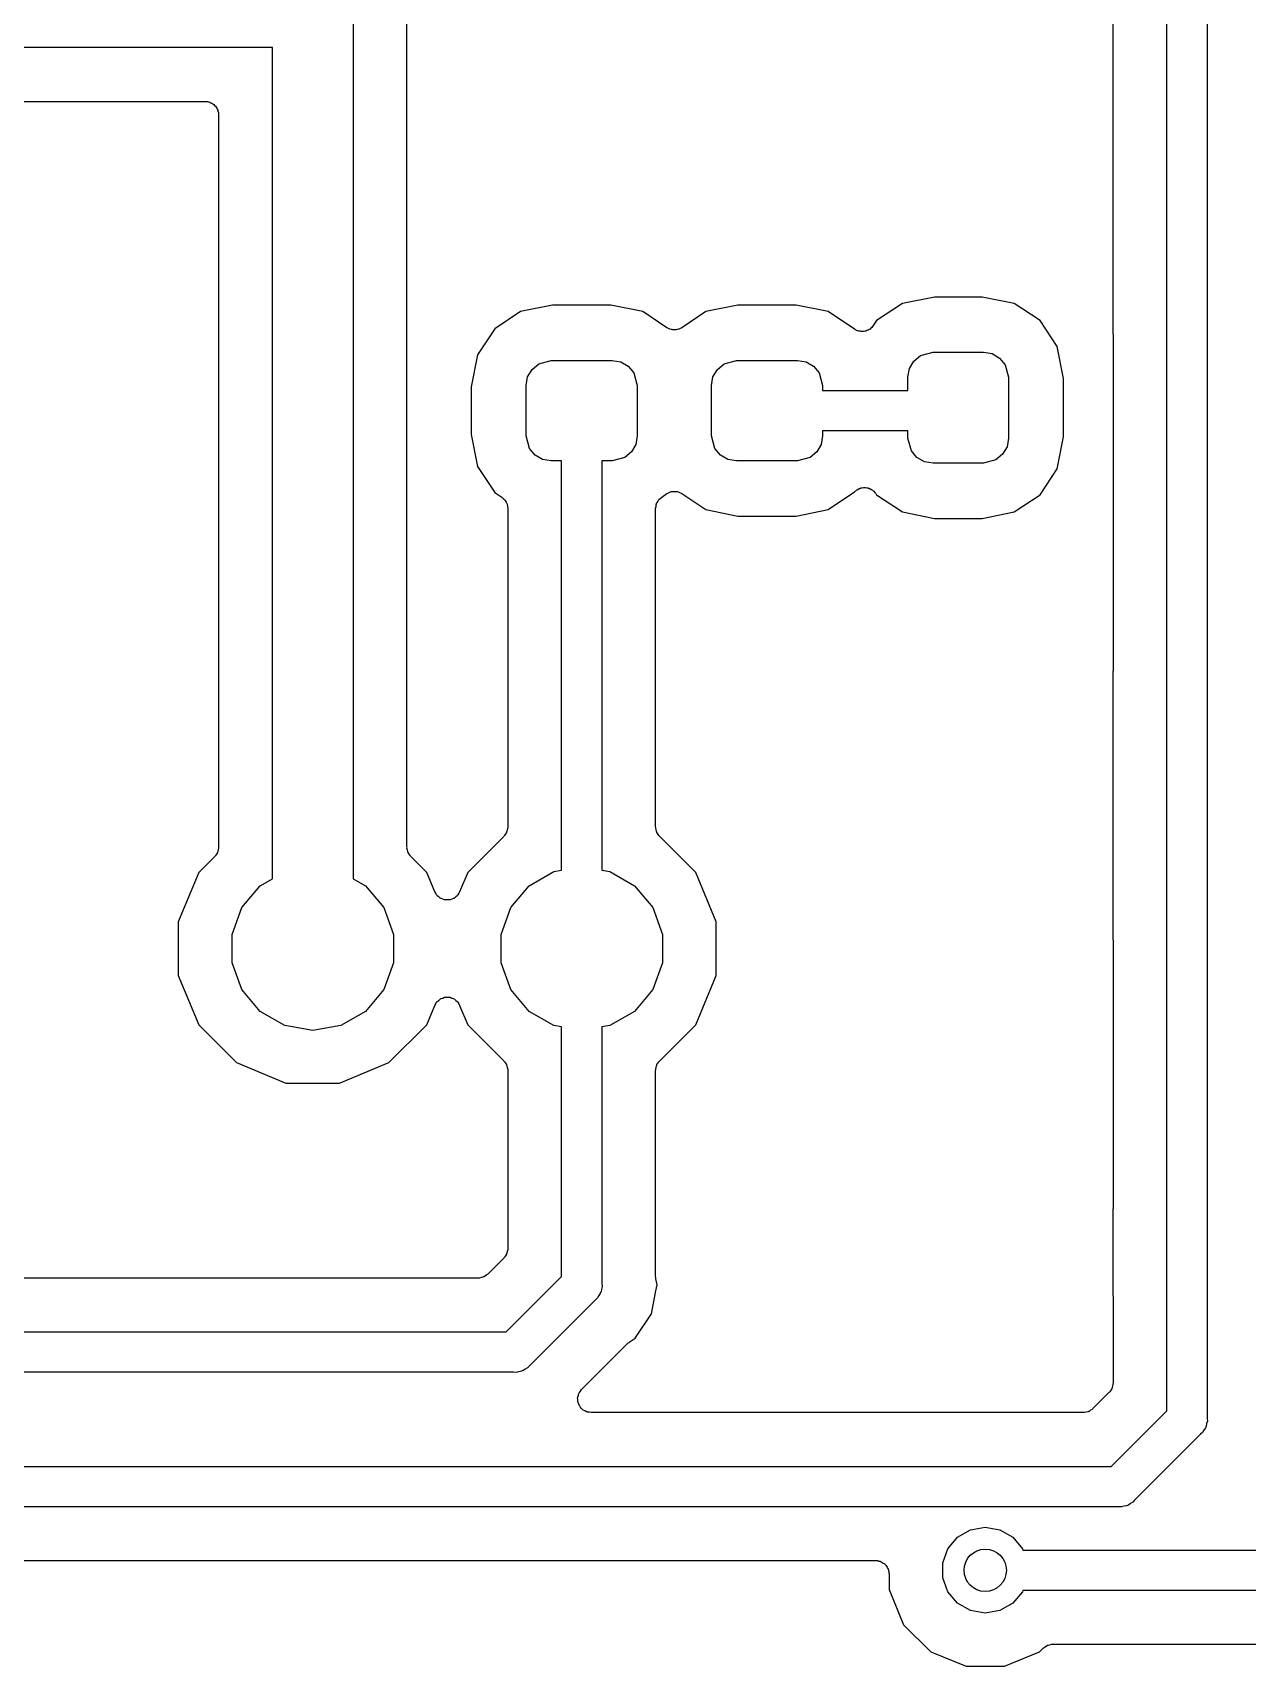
# Model space of a CAD drawing. Extents: x 40 to 163, y -163 to -37.
# Drawn here: x 116.73 to 128.21, y -131.24 to -115.81 of the extents above; entities that cross this region are included whole.
import ezdxf

# ---------------------------------------------------------------- set-up
doc = ezdxf.new("R2010")
doc.units = 0
doc.header["$MEASUREMENT"] = 0
doc.layers.add('BLACK', color=7, linetype='CONTINUOUS')

msp = doc.modelspace()

# ---------------------------------------------------------------- linework, layer by layer
at = {"layer": 'BLACK', "linetype": 'CONTINUOUS'}
for p, q in [((127.825, -103.584), (127.825, -128.897)), ((119.761, -108.61), (119.761, -123.8)), ((126.936, -112.949), (126.937, -121.839)), ((127.445, -121.903), (127.444, -113.013)), ((120.269, -123.5), (120.269, -115.67)), ((118.999, -115.951), (107.061, -115.951)), ((118.999, -121.887), (118.999, -115.951)), ((107.696, -116.459), (118.364, -116.459)), ((118.364, -116.459), (118.375, -116.461)), ((118.375, -116.461), (118.386, -116.461)), ((118.386, -116.461), (118.396, -116.465)), ((118.396, -116.465), (118.407, -116.467)), ((118.407, -116.467), (118.417, -116.472)), ((118.417, -116.472), (118.427, -116.476)), ((118.427, -116.476), (118.436, -116.483)), ((118.436, -116.483), (118.446, -116.489)), ((118.446, -116.489), (118.453, -116.497)), ((118.453, -116.497), (118.461, -116.504)), ((118.461, -116.504), (118.467, -116.514)), ((118.467, -116.514), (118.474, -116.522)), ((118.474, -116.522), (118.478, -116.533)), ((118.478, -116.533), (118.483, -116.543)), ((118.483, -116.543), (118.485, -116.554)), ((118.485, -116.554), (118.489, -116.564)), ((118.489, -116.564), (118.489, -116.575)), ((118.489, -116.575), (118.491, -116.586)), ((118.491, -116.586), (118.491, -121.82)), ((125.251, -118.307), (124.949, -118.367)), ((125.701, -118.307), (125.251, -118.307)), ((126.003, -118.367), (125.701, -118.307)), ((121.343, -118.445), (121.098, -118.608)), ((121.645, -118.385), (121.343, -118.445)), ((122.195, -118.385), (121.645, -118.385)), ((122.497, -118.445), (122.195, -118.385)), ((122.724, -118.597), (122.497, -118.445)), ((123.093, -118.445), (122.866, -118.597)), ((123.395, -118.385), (123.093, -118.445)), ((123.945, -118.385), (123.395, -118.385)), ((124.247, -118.445), (123.945, -118.385)), ((124.497, -118.612), (124.247, -118.445)), ((124.949, -118.367), (124.704, -118.53)), ((126.248, -118.53), (126.003, -118.367)), ((121.098, -118.608), (120.935, -118.853)), ((122.732, -118.6), (122.724, -118.597)), ((122.739, -118.605), (122.732, -118.6)), ((122.752, -118.609), (122.739, -118.605)), ((122.765, -118.615), (122.752, -118.609)), ((122.773, -118.615), (122.765, -118.615)), ((122.781, -118.617), (122.773, -118.615)), ((122.795, -118.617), (122.781, -118.617)), ((122.809, -118.617), (122.795, -118.617)), ((122.817, -118.615), (122.809, -118.617)), ((122.825, -118.615), (122.817, -118.615)), ((122.838, -118.609), (122.825, -118.615)), ((122.851, -118.605), (122.838, -118.609)), ((122.858, -118.6), (122.851, -118.605)), ((122.866, -118.597), (122.858, -118.6)), ((124.507, -118.616), (124.497, -118.612)), ((124.516, -118.623), (124.507, -118.616)), ((124.527, -118.625), (124.516, -118.623)), ((124.537, -118.63), (124.527, -118.625)), ((124.549, -118.63), (124.537, -118.63)), ((124.559, -118.633), (124.549, -118.63)), ((124.57, -118.632), (124.559, -118.633)), ((124.581, -118.633), (124.57, -118.632)), ((124.592, -118.629), (124.581, -118.633)), ((124.603, -118.628), (124.592, -118.629)), ((124.613, -118.623), (124.603, -118.628)), ((124.624, -118.62), (124.613, -118.623)), ((124.633, -118.614), (124.624, -118.62)), ((124.643, -118.609), (124.633, -118.614)), ((124.65, -118.601), (124.643, -118.609)), ((124.659, -118.594), (124.65, -118.601)), ((124.666, -118.585), (124.659, -118.594)), ((124.673, -118.577), (124.666, -118.585)), ((124.704, -118.53), (124.673, -118.577)), ((126.411, -118.775), (126.248, -118.53)), ((126.471, -119.077), (126.411, -118.775)), ((120.935, -118.853), (120.875, -119.155)), ((121.451, -118.99), (121.514, -118.937)), ((121.514, -118.937), (121.632, -118.905)), ((121.632, -118.905), (122.207, -118.905)), ((122.207, -118.905), (122.289, -118.919)), ((122.289, -118.919), (122.36, -118.961)), ((123.201, -118.99), (123.264, -118.937)), ((123.264, -118.937), (123.382, -118.905)), ((123.382, -118.905), (123.957, -118.905)), ((123.957, -118.905), (124.039, -118.919)), ((124.039, -118.919), (124.11, -118.961)), ((125.015, -118.983), (125.057, -118.912)), ((125.057, -118.912), (125.12, -118.859)), ((125.12, -118.859), (125.238, -118.827)), ((125.238, -118.827), (125.713, -118.827)), ((125.713, -118.827), (125.795, -118.841)), ((125.795, -118.841), (125.866, -118.883)), ((125.866, -118.883), (125.919, -118.946)), ((125.919, -118.946), (125.951, -119.064)), ((121.395, -119.142), (121.409, -119.061)), ((121.409, -119.061), (121.451, -118.99)), ((122.36, -118.961), (122.413, -119.024)), ((122.413, -119.024), (122.445, -119.142)), ((123.145, -119.142), (123.159, -119.061)), ((123.159, -119.061), (123.201, -118.99)), ((124.11, -118.961), (124.163, -119.024)), ((124.163, -119.024), (124.195, -119.142)), ((125.001, -119.064), (125.015, -118.983)), ((125.001, -119.189), (125.001, -119.064)), ((125.951, -119.064), (125.951, -119.639)), ((126.471, -119.627), (126.471, -119.077)), ((120.875, -119.155), (120.875, -119.605)), ((121.395, -119.617), (121.395, -119.142)), ((122.445, -119.142), (122.445, -119.617)), ((123.145, -119.617), (123.145, -119.142)), ((124.195, -119.142), (124.195, -119.189)), ((124.195, -119.189), (125.001, -119.189)), ((120.875, -119.605), (120.935, -119.907)), ((121.427, -119.736), (121.395, -119.617)), ((122.431, -119.699), (122.389, -119.77)), ((122.445, -119.617), (122.431, -119.699)), ((123.177, -119.736), (123.145, -119.617)), ((124.181, -119.699), (124.139, -119.77)), ((124.195, -119.617), (124.181, -119.699)), ((125.001, -119.57), (124.195, -119.57)), ((124.195, -119.57), (124.195, -119.617)), ((125.001, -119.639), (125.001, -119.57)), ((125.033, -119.758), (125.001, -119.639)), ((125.951, -119.639), (125.937, -119.721)), ((126.411, -119.929), (126.471, -119.627)), ((121.48, -119.799), (121.427, -119.736)), ((121.551, -119.841), (121.48, -119.799)), ((121.632, -119.855), (121.551, -119.841)), ((121.73, -119.855), (121.632, -119.855)), ((121.73, -123.72), (121.73, -119.855)), ((122.207, -119.855), (122.11, -119.855)), ((122.11, -119.855), (122.11, -123.72)), ((122.326, -119.823), (122.207, -119.855)), ((122.389, -119.77), (122.326, -119.823)), ((123.23, -119.799), (123.177, -119.736)), ((123.301, -119.841), (123.23, -119.799)), ((123.382, -119.855), (123.301, -119.841)), ((123.957, -119.855), (123.382, -119.855)), ((124.076, -119.823), (123.957, -119.855)), ((124.139, -119.77), (124.076, -119.823)), ((125.086, -119.821), (125.033, -119.758)), ((125.157, -119.863), (125.086, -119.821)), ((125.238, -119.877), (125.157, -119.863)), ((125.832, -119.845), (125.713, -119.877)), ((125.895, -119.792), (125.832, -119.845)), ((125.937, -119.721), (125.895, -119.792)), ((120.935, -119.907), (121.098, -120.152)), ((125.713, -119.877), (125.238, -119.877)), ((126.248, -120.174), (126.411, -119.929)), ((121.098, -120.152), (121.165, -120.196)), ((122.675, -120.196), (122.724, -120.163)), ((122.724, -120.163), (122.732, -120.16)), ((122.732, -120.16), (122.739, -120.155)), ((122.739, -120.155), (122.752, -120.151)), ((122.752, -120.151), (122.765, -120.145)), ((122.765, -120.145), (122.773, -120.145)), ((122.773, -120.145), (122.781, -120.143)), ((122.781, -120.143), (122.795, -120.143)), ((122.795, -120.143), (122.809, -120.143)), ((122.809, -120.143), (122.817, -120.145)), ((122.817, -120.145), (122.825, -120.145)), ((122.825, -120.145), (122.838, -120.151)), ((122.838, -120.151), (122.851, -120.155)), ((122.851, -120.155), (122.858, -120.16)), ((122.858, -120.16), (122.866, -120.163)), ((122.866, -120.163), (123.093, -120.315)), ((124.247, -120.315), (124.497, -120.148)), ((124.497, -120.148), (124.503, -120.14)), ((124.503, -120.14), (124.51, -120.136)), ((124.51, -120.136), (124.516, -120.13)), ((124.516, -120.13), (124.528, -120.124)), ((124.528, -120.124), (124.539, -120.116)), ((124.539, -120.116), (124.548, -120.114)), ((124.548, -120.114), (124.555, -120.11)), ((124.555, -120.11), (124.569, -120.109)), ((124.569, -120.109), (124.582, -120.105)), ((124.582, -120.105), (124.591, -120.106)), ((124.591, -120.106), (124.599, -120.105)), ((124.599, -120.105), (124.612, -120.109)), ((124.612, -120.109), (124.626, -120.11)), ((124.626, -120.11), (124.634, -120.114)), ((124.634, -120.114), (124.642, -120.116)), ((124.642, -120.116), (124.653, -120.124)), ((124.653, -120.124), (124.666, -120.13)), ((124.666, -120.13), (124.672, -120.136)), ((124.672, -120.136), (124.678, -120.14)), ((124.678, -120.14), (124.687, -120.152)), ((124.687, -120.152), (124.696, -120.162)), ((124.696, -120.162), (124.704, -120.174)), ((124.704, -120.174), (124.949, -120.337)), ((126.003, -120.337), (126.248, -120.174)), ((121.165, -120.196), (121.178, -120.209)), ((121.178, -120.209), (121.192, -120.22)), ((121.192, -120.22), (121.194, -120.224)), ((121.194, -120.224), (121.197, -120.227)), ((121.197, -120.227), (121.205, -120.243)), ((121.205, -120.243), (121.214, -120.258)), ((121.214, -120.258), (121.215, -120.263)), ((121.215, -120.263), (121.216, -120.266)), ((121.216, -120.266), (121.218, -120.284)), ((121.218, -120.284), (121.221, -120.302)), ((121.221, -120.302), (121.222, -123.31)), ((122.618, -120.302), (122.622, -120.284)), ((122.618, -123.31), (122.618, -120.302)), ((122.622, -120.284), (122.624, -120.266)), ((122.624, -120.266), (122.625, -120.263)), ((122.625, -120.263), (122.626, -120.258)), ((122.626, -120.258), (122.635, -120.243)), ((122.635, -120.243), (122.643, -120.227)), ((122.643, -120.227), (122.646, -120.224)), ((122.646, -120.224), (122.648, -120.22)), ((122.648, -120.22), (122.662, -120.209)), ((122.662, -120.209), (122.675, -120.196)), ((123.093, -120.315), (123.395, -120.375)), ((123.945, -120.375), (124.247, -120.315)), ((123.395, -120.375), (123.945, -120.375)), ((124.949, -120.337), (125.251, -120.397)), ((125.251, -120.397), (125.701, -120.397)), ((125.701, -120.397), (126.003, -120.337)), ((118.491, -121.82), (118.491, -121.82)), ((118.491, -121.82), (118.491, -121.82)), ((118.491, -121.82), (118.491, -123.5)), ((126.937, -121.839), (126.936, -121.839)), ((126.936, -121.839), (126.937, -126.919)), ((118.999, -123.8), (118.999, -121.887)), ((118.999, -121.887), (118.999, -121.887)), ((127.445, -126.983), (127.444, -121.903)), ((127.444, -121.903), (127.445, -121.903)), ((121.184, -123.4), (120.843, -123.741)), ((121.188, -123.395), (121.184, -123.4)), ((121.192, -123.391), (121.188, -123.395)), ((121.2, -123.377), (121.192, -123.391)), ((121.21, -123.364), (121.2, -123.377)), ((121.211, -123.358), (121.21, -123.364)), ((121.214, -123.353), (121.211, -123.358)), ((121.217, -123.337), (121.214, -123.353)), ((121.221, -123.321), (121.217, -123.337)), ((121.222, -123.31), (121.221, -123.315)), ((121.221, -123.315), (121.221, -123.321)), ((122.619, -123.315), (122.618, -123.31)), ((122.619, -123.321), (122.619, -123.315)), ((122.623, -123.337), (122.619, -123.321)), ((122.626, -123.353), (122.623, -123.337)), ((122.629, -123.358), (122.626, -123.353)), ((122.63, -123.364), (122.629, -123.358)), ((122.64, -123.377), (122.63, -123.364)), ((122.648, -123.391), (122.64, -123.377)), ((122.652, -123.395), (122.648, -123.391)), ((122.656, -123.4), (122.652, -123.395)), ((122.997, -123.741), (122.656, -123.4)), ((118.47, -123.568), (118.461, -123.582)), ((118.479, -123.554), (118.47, -123.568)), ((118.481, -123.549), (118.479, -123.554)), ((118.483, -123.544), (118.481, -123.549)), ((118.486, -123.527), (118.483, -123.544)), ((118.491, -123.511), (118.486, -123.527)), ((118.491, -123.5), (118.49, -123.506)), ((118.49, -123.506), (118.491, -123.511)), ((120.27, -123.506), (120.269, -123.5)), ((120.269, -123.511), (120.27, -123.506)), ((120.274, -123.527), (120.269, -123.511)), ((120.277, -123.544), (120.274, -123.527)), ((120.279, -123.549), (120.277, -123.544)), ((120.281, -123.554), (120.279, -123.549)), ((120.29, -123.568), (120.281, -123.554)), ((120.299, -123.582), (120.29, -123.568)), ((118.454, -123.59), (118.303, -123.741)), ((118.457, -123.586), (118.454, -123.59)), ((118.461, -123.582), (118.457, -123.586)), ((120.303, -123.586), (120.299, -123.582)), ((120.306, -123.59), (120.303, -123.586)), ((120.457, -123.741), (120.306, -123.59)), ((121.655, -123.733), (121.73, -123.72)), ((122.11, -123.72), (122.185, -123.733)), ((118.303, -123.741), (118.11, -124.207)), ((118.71, -124.073), (118.883, -123.867)), ((118.883, -123.867), (118.999, -123.8)), ((119.761, -123.8), (119.877, -123.867)), ((119.877, -123.867), (120.05, -124.073)), ((120.533, -123.924), (120.457, -123.741)), ((120.843, -123.741), (120.767, -123.924)), ((121.25, -124.073), (121.423, -123.867)), ((121.423, -123.867), (121.655, -123.733)), ((122.185, -123.733), (122.417, -123.867)), ((122.417, -123.867), (122.59, -124.073)), ((123.19, -124.207), (122.997, -123.741)), ((120.542, -123.938), (120.533, -123.924)), ((120.549, -123.953), (120.542, -123.938)), ((120.553, -123.957), (120.549, -123.953)), ((120.556, -123.961), (120.553, -123.957)), ((120.57, -123.971), (120.556, -123.961)), ((120.582, -123.983), (120.57, -123.971)), ((120.587, -123.985), (120.582, -123.983)), ((120.591, -123.988), (120.587, -123.985)), ((120.607, -123.993), (120.591, -123.988)), ((120.623, -124), (120.607, -123.993)), ((120.628, -124), (120.623, -124)), ((120.633, -124.001), (120.628, -124)), ((120.65, -124.001), (120.633, -124.001)), ((120.667, -124.001), (120.65, -124.001)), ((120.672, -124), (120.667, -124.001)), ((120.677, -124), (120.672, -124)), ((120.693, -123.993), (120.677, -124)), ((120.709, -123.988), (120.693, -123.993)), ((120.713, -123.985), (120.709, -123.988)), ((120.718, -123.983), (120.713, -123.985)), ((120.73, -123.971), (120.718, -123.983)), ((120.744, -123.961), (120.73, -123.971)), ((120.747, -123.957), (120.744, -123.961)), ((120.751, -123.953), (120.747, -123.957)), ((120.758, -123.938), (120.751, -123.953)), ((120.767, -123.924), (120.758, -123.938)), ((118.618, -124.326), (118.71, -124.073)), ((120.05, -124.073), (120.142, -124.326)), ((121.158, -124.326), (121.25, -124.073)), ((122.59, -124.073), (122.682, -124.326)), ((118.11, -124.207), (118.11, -124.713)), ((118.618, -124.594), (118.618, -124.326)), ((120.142, -124.326), (120.142, -124.594)), ((121.158, -124.594), (121.158, -124.326)), ((122.682, -124.326), (122.682, -124.594)), ((123.19, -124.713), (123.19, -124.207)), ((118.71, -124.847), (118.618, -124.594)), ((120.142, -124.594), (120.05, -124.847)), ((121.25, -124.847), (121.158, -124.594)), ((122.682, -124.594), (122.59, -124.847)), ((118.11, -124.713), (118.303, -125.179)), ((122.997, -125.179), (123.19, -124.713)), ((118.883, -125.053), (118.71, -124.847)), ((120.05, -124.847), (119.877, -125.053)), ((120.553, -124.963), (120.556, -124.959)), ((120.556, -124.959), (120.57, -124.949)), ((120.57, -124.949), (120.582, -124.937)), ((120.582, -124.937), (120.587, -124.935)), ((120.587, -124.935), (120.591, -124.932)), ((120.591, -124.932), (120.607, -124.927)), ((120.607, -124.927), (120.623, -124.92)), ((120.623, -124.92), (120.628, -124.92)), ((120.628, -124.92), (120.633, -124.919)), ((120.633, -124.919), (120.65, -124.919)), ((120.65, -124.919), (120.667, -124.919)), ((120.667, -124.919), (120.672, -124.92)), ((120.672, -124.92), (120.677, -124.92)), ((120.677, -124.92), (120.693, -124.927)), ((120.693, -124.927), (120.709, -124.932)), ((120.709, -124.932), (120.713, -124.935)), ((120.713, -124.935), (120.718, -124.937)), ((120.718, -124.937), (120.73, -124.949)), ((120.73, -124.949), (120.744, -124.959)), ((120.744, -124.959), (120.747, -124.963)), ((121.423, -125.053), (121.25, -124.847)), ((122.59, -124.847), (122.417, -125.053)), ((119.115, -125.187), (118.883, -125.053)), ((119.877, -125.053), (119.645, -125.187)), ((120.457, -125.179), (120.533, -124.996)), ((120.533, -124.996), (120.542, -124.982)), ((120.542, -124.982), (120.549, -124.967)), ((120.549, -124.967), (120.553, -124.963)), ((120.747, -124.963), (120.751, -124.967)), ((120.751, -124.967), (120.758, -124.982)), ((120.758, -124.982), (120.767, -124.996)), ((120.767, -124.996), (120.843, -125.179)), ((121.655, -125.187), (121.423, -125.053)), ((122.417, -125.053), (122.185, -125.187)), ((118.303, -125.179), (118.661, -125.537)), ((119.38, -125.234), (119.115, -125.187)), ((119.645, -125.187), (119.38, -125.234)), ((120.099, -125.537), (120.457, -125.179)), ((120.843, -125.179), (121.184, -125.52)), ((121.73, -125.2), (121.655, -125.187)), ((121.73, -127.556), (121.73, -125.2)), ((122.185, -125.187), (122.11, -125.2)), ((122.11, -125.2), (122.11, -127.627)), ((122.656, -125.52), (122.997, -125.179)), ((118.661, -125.537), (119.127, -125.73)), ((119.633, -125.73), (120.099, -125.537)), ((121.184, -125.52), (121.188, -125.525)), ((121.188, -125.525), (121.192, -125.529)), ((121.192, -125.529), (121.2, -125.543)), ((121.2, -125.543), (121.21, -125.556)), ((121.21, -125.556), (121.211, -125.562)), ((121.211, -125.562), (121.214, -125.567)), ((121.214, -125.567), (121.217, -125.583)), ((122.623, -125.583), (122.626, -125.567)), ((122.626, -125.567), (122.629, -125.562)), ((122.629, -125.562), (122.63, -125.556)), ((122.63, -125.556), (122.64, -125.543)), ((122.64, -125.543), (122.648, -125.529)), ((122.648, -125.529), (122.652, -125.525)), ((122.652, -125.525), (122.656, -125.52)), ((119.127, -125.73), (119.633, -125.73)), ((121.217, -125.583), (121.221, -125.599)), ((121.221, -125.599), (121.221, -125.605)), ((121.221, -125.605), (121.221, -125.61)), ((121.221, -125.61), (121.222, -127.293)), ((122.618, -125.61), (122.619, -125.605)), ((122.618, -127.554), (122.618, -125.61)), ((122.619, -125.599), (122.623, -125.583)), ((122.619, -125.605), (122.619, -125.599)), ((126.937, -126.919), (126.936, -126.919)), ((126.936, -126.919), (126.937, -128.563)), ((127.445, -128.826), (127.444, -126.983)), ((127.444, -126.983), (127.445, -126.983)), ((121.184, -127.383), (121.033, -127.534)), ((121.188, -127.378), (121.184, -127.383)), ((121.192, -127.375), (121.188, -127.378)), ((121.2, -127.36), (121.192, -127.375)), ((121.21, -127.347), (121.2, -127.36)), ((121.211, -127.341), (121.21, -127.347)), ((121.214, -127.337), (121.211, -127.341)), ((121.217, -127.32), (121.214, -127.337)), ((121.221, -127.304), (121.217, -127.32)), ((121.222, -127.293), (121.221, -127.299)), ((121.221, -127.299), (121.221, -127.304)), ((120.943, -127.572), (113.746, -127.572)), ((120.949, -127.571), (120.943, -127.572)), ((120.954, -127.571), (120.949, -127.571)), ((120.97, -127.567), (120.954, -127.571)), ((120.987, -127.564), (120.97, -127.567)), ((120.991, -127.561), (120.987, -127.564)), ((120.997, -127.56), (120.991, -127.561)), ((121.01, -127.55), (120.997, -127.56)), ((121.025, -127.542), (121.01, -127.55)), ((121.028, -127.538), (121.025, -127.542)), ((121.033, -127.534), (121.028, -127.538)), ((121.206, -128.079), (121.73, -127.556)), ((122.621, -127.566), (122.618, -127.554)), ((122.621, -127.578), (122.621, -127.566)), ((122.632, -127.635), (122.621, -127.578)), ((122.081, -127.737), (122.068, -127.759)), ((122.095, -127.717), (122.081, -127.737)), ((122.098, -127.709), (122.095, -127.717)), ((122.102, -127.701), (122.098, -127.709)), ((122.106, -127.676), (122.102, -127.701)), ((122.113, -127.652), (122.106, -127.676)), ((122.11, -127.627), (122.113, -127.652)), ((122.578, -127.908), (122.621, -127.692)), ((122.621, -127.692), (122.632, -127.635)), ((122.621, -127.692), (122.621, -127.692)), ((122.049, -127.776), (121.426, -128.399)), ((122.068, -127.759), (122.049, -127.776)), ((122.424, -128.139), (122.578, -127.908)), ((113.673, -128.079), (121.206, -128.079)), ((121.918, -128.625), (122.356, -128.186)), ((122.356, -128.186), (122.367, -128.179)), ((122.367, -128.179), (122.376, -128.171)), ((122.376, -128.171), (122.424, -128.139)), ((121.277, -128.46), (113.744, -128.46)), ((121.302, -128.463), (121.277, -128.46)), ((121.326, -128.456), (121.302, -128.463)), ((121.351, -128.452), (121.326, -128.456)), ((121.359, -128.448), (121.351, -128.452)), ((121.367, -128.445), (121.359, -128.448)), ((121.387, -128.431), (121.367, -128.445)), ((121.409, -128.418), (121.387, -128.431)), ((121.426, -128.399), (121.409, -128.418)), ((121.889, -128.677), (121.893, -128.661)), ((121.893, -128.661), (121.896, -128.656)), ((121.896, -128.656), (121.898, -128.651)), ((121.898, -128.651), (121.909, -128.638)), ((121.909, -128.638), (121.918, -128.625)), ((126.899, -128.653), (126.748, -128.804)), ((126.903, -128.648), (126.899, -128.653)), ((126.907, -128.645), (126.903, -128.648)), ((126.915, -128.63), (126.907, -128.645)), ((126.925, -128.617), (126.915, -128.63)), ((126.926, -128.611), (126.925, -128.617)), ((126.929, -128.607), (126.926, -128.611)), ((126.932, -128.59), (126.929, -128.607)), ((126.936, -128.574), (126.932, -128.59)), ((126.937, -128.563), (126.936, -128.569)), ((126.936, -128.569), (126.936, -128.574)), ((121.881, -128.703), (121.883, -128.698)), ((121.883, -128.72), (121.881, -128.703)), ((121.883, -128.692), (121.889, -128.677)), ((121.883, -128.698), (121.883, -128.692)), ((121.883, -128.737), (121.883, -128.72)), ((121.885, -128.742), (121.883, -128.737)), ((121.885, -128.747), (121.885, -128.742)), ((121.892, -128.762), (121.885, -128.747)), ((121.898, -128.778), (121.892, -128.762)), ((121.902, -128.782), (121.898, -128.778)), ((121.904, -128.787), (121.902, -128.782)), ((121.916, -128.799), (121.904, -128.787)), ((121.926, -128.812), (121.916, -128.799)), ((121.931, -128.815), (121.926, -128.812)), ((121.935, -128.819), (121.931, -128.815)), ((121.95, -128.826), (121.935, -128.819)), ((126.74, -128.812), (126.725, -128.82)), ((126.743, -128.808), (126.74, -128.812)), ((126.748, -128.804), (126.743, -128.808)), ((121.964, -128.834), (121.95, -128.826)), ((121.97, -128.835), (121.964, -128.834)), ((121.975, -128.837), (121.97, -128.835)), ((121.992, -128.839), (121.975, -128.837)), ((122.008, -128.841), (121.992, -128.839)), ((126.658, -128.841), (122.008, -128.841)), ((126.664, -128.841), (126.658, -128.841)), ((126.669, -128.841), (126.664, -128.841)), ((126.685, -128.837), (126.669, -128.841)), ((126.702, -128.834), (126.685, -128.837)), ((126.706, -128.831), (126.702, -128.834)), ((126.712, -128.83), (126.706, -128.831)), ((126.725, -128.82), (126.712, -128.83)), ((126.921, -129.35), (127.445, -128.826)), ((127.817, -128.971), (127.813, -128.979)), ((127.821, -128.946), (127.817, -128.971)), ((127.828, -128.922), (127.821, -128.946)), ((127.825, -128.897), (127.828, -128.922)), ((127.764, -129.046), (127.141, -129.669)), ((127.783, -129.029), (127.764, -129.046)), ((127.796, -129.007), (127.783, -129.029)), ((127.81, -128.987), (127.796, -129.007)), ((127.813, -128.979), (127.81, -128.987)), ((115.926, -129.35), (126.921, -129.35)), ((126.992, -129.731), (115.926, -129.731)), ((127.017, -129.733), (126.992, -129.731)), ((127.041, -129.726), (127.017, -129.733)), ((127.066, -129.722), (127.041, -129.726)), ((127.074, -129.718), (127.066, -129.722)), ((127.082, -129.715), (127.074, -129.718)), ((127.102, -129.701), (127.082, -129.715)), ((127.124, -129.688), (127.102, -129.701)), ((127.141, -129.669), (127.124, -129.688)), ((125.378, -130.127), (125.469, -130.019)), ((125.469, -130.019), (125.591, -129.949)), ((125.591, -129.949), (125.73, -129.924)), ((125.73, -129.924), (125.869, -129.949)), ((125.869, -129.949), (125.991, -130.019)), ((125.991, -130.019), (126.082, -130.127)), ((125.33, -130.26), (125.378, -130.127)), ((126.082, -130.127), (126.086, -130.14)), ((126.086, -130.14), (129.941, -130.14)), ((116.208, -130.238), (124.695, -130.238)), ((124.695, -130.238), (124.706, -130.24)), ((124.706, -130.24), (124.717, -130.24)), ((124.717, -130.24), (124.727, -130.244)), ((124.727, -130.244), (124.738, -130.246)), ((124.738, -130.246), (124.748, -130.252)), ((124.748, -130.252), (124.758, -130.256)), ((124.758, -130.256), (124.767, -130.263)), ((124.767, -130.263), (124.777, -130.268)), ((124.777, -130.268), (124.784, -130.277)), ((124.784, -130.277), (124.792, -130.284)), ((124.792, -130.284), (124.798, -130.293)), ((124.798, -130.293), (124.805, -130.302)), ((124.805, -130.302), (124.809, -130.312)), ((124.809, -130.312), (124.814, -130.322)), ((124.814, -130.322), (124.816, -130.333)), ((124.816, -130.333), (124.82, -130.343)), ((124.82, -130.343), (124.82, -130.355)), ((124.82, -130.355), (124.822, -130.365)), ((125.33, -130.401), (125.33, -130.26)), ((124.822, -130.365), (124.822, -130.511)), ((124.822, -130.511), (124.96, -130.845)), ((125.378, -130.534), (125.33, -130.401)), ((125.469, -130.642), (125.378, -130.534)), ((125.591, -130.712), (125.469, -130.642)), ((125.991, -130.642), (125.869, -130.712)), ((126.082, -130.534), (125.991, -130.642)), ((126.086, -130.521), (126.082, -130.534)), ((130.011, -130.521), (126.086, -130.521)), ((125.73, -130.737), (125.591, -130.712)), ((125.869, -130.712), (125.73, -130.737)), ((124.96, -130.845), (125.216, -131.1)), ((125.216, -131.1), (125.549, -131.238)), ((125.911, -131.238), (126.244, -131.1)), ((126.244, -131.1), (126.278, -131.066)), ((126.278, -131.066), (126.283, -131.063)), ((126.283, -131.063), (126.287, -131.059)), ((126.287, -131.059), (126.301, -131.05)), ((126.301, -131.05), (126.315, -131.041)), ((126.315, -131.041), (126.32, -131.039)), ((126.32, -131.039), (126.325, -131.037)), ((126.325, -131.037), (126.341, -131.034)), ((126.341, -131.034), (126.357, -131.029)), ((126.357, -131.029), (126.363, -131.03)), ((126.363, -131.03), (126.368, -131.029)), ((126.368, -131.029), (129.833, -131.029)), ((125.549, -131.238), (125.911, -131.238))]:
    msp.add_line(p, q, dxfattribs=at)
at = {"layer": 'BLACK'}
msp.add_circle((125.73, -130.331), 0.2, dxfattribs=at)

doc.saveas('drawing.dxf')
